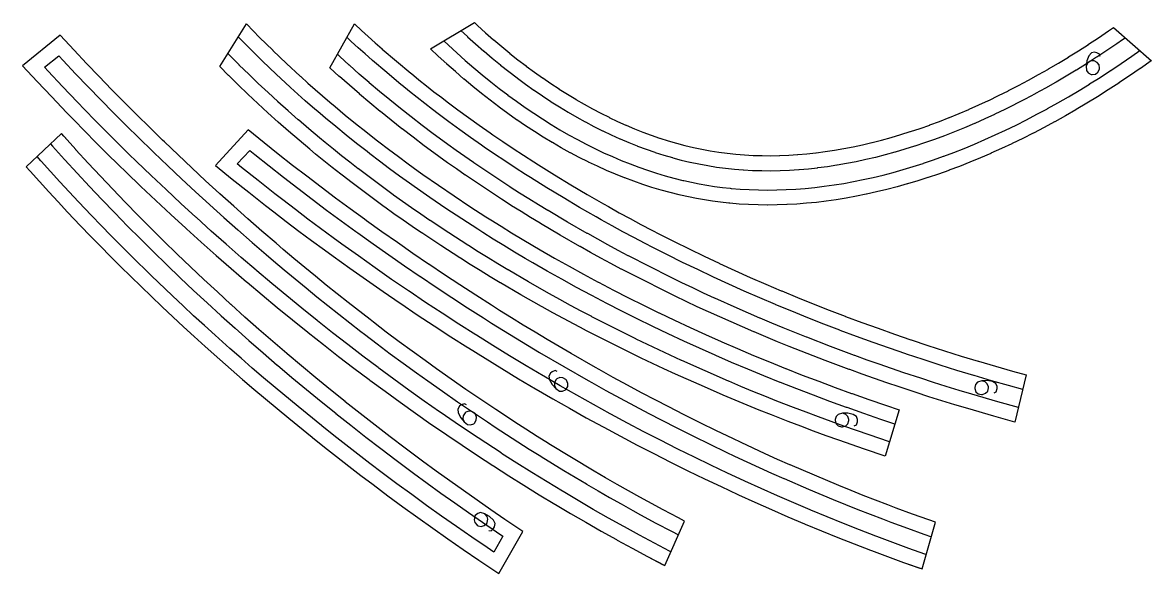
# Model space of a CAD drawing. Extents: x 1 to 96, y -465 to 46.
# Drawn here: x 0.7 to 95, y -51.1 to -5.2 of the extents above; entities that cross this region are included whole.
import ezdxf

# ---------------------------------------------------------------- set-up
doc = ezdxf.new("R2010")
doc.units = 0
doc.layers.add('11', color=216, linetype='CONTINUOUS')

msp = doc.modelspace()

# ---------------------------------------------------------------- linework, layer by layer
at = {"layer": '11'}
for points in [[(72.73, -41.345), (70.997, -40.761), (68.859, -40.02), (67.793, -39.641), (66.73, -39.252), (65.671, -38.855), (64.615, -38.449), (63.233, -37.91), (62.216, -37.509), (61.202, -37.099), (60.192, -36.68), (59.186, -36.252), (59.14, -36.233), (57.182, -35.38), (55.231, -34.511), (55.208, -34.501), (54.248, -34.063), (53.293, -33.617), (52.341, -33.163), (51.394, -32.7), (51.348, -32.677), (49.508, -31.758), (47.676, -30.822), (47.653, -30.81), (46.753, -30.34), (45.857, -29.862), (44.966, -29.376), (44.08, -28.881), (44.034, -28.856), (42.316, -27.876), (40.607, -26.881), (40.584, -26.868), (39.746, -26.369), (38.912, -25.863), (38.084, -25.348), (37.26, -24.826), (37.216, -24.798), (35.624, -23.766), (34.041, -22.719), (34.019, -22.704), (33.245, -22.181), (32.475, -21.65), (31.712, -21.111), (30.953, -20.565), (30.91, -20.533), (29.448, -19.457), (27.997, -18.366), (27.976, -18.35), (27.267, -17.805), (26.564, -17.253), (25.867, -16.694), (25.176, -16.127), (24.697, -15.73), (23.805, -14.981), (22.921, -14.224), (22.907, -14.212), (22.046, -13.457), (21.193, -12.692), (21.18, -12.68), (20.349, -11.917), (19.527, -11.146), (19.514, -11.134), (18.714, -10.365), (17.924, -9.587), (17.911, -9.575), (17.165, -8.823), (19.396, -5.252), (19.43, -5.287), (19.962, -5.842), (20.5, -6.391), (21.045, -6.934), (21.597, -7.471), (21.615, -7.488), (22.748, -8.566), (23.894, -9.63), (23.93, -9.664), (24.527, -10.206), (25.13, -10.743), (25.739, -11.273), (26.354, -11.796), (26.803, -12.174), (27.649, -12.878), (28.502, -13.574), (29.362, -14.262), (30.23, -14.94), (30.45, -15.11), (31.265, -15.734), (32.086, -16.349), (32.913, -16.957), (33.746, -17.556), (34.128, -17.828), (35.426, -18.737), (36.737, -19.628), (38.059, -20.501), (39.391, -21.361), (39.789, -21.615), (40.66, -22.164), (41.535, -22.704), (42.417, -23.236), (43.304, -23.758), (43.922, -24.118), (45.123, -24.81), (46.332, -25.49), (47.548, -26.159), (48.771, -26.816), (48.804, -26.833), (50.05, -27.487), (51.301, -28.129), (52.56, -28.759), (53.824, -29.378), (53.858, -29.394), (55.145, -30.009), (56.437, -30.612), (57.736, -31.203), (59.04, -31.782), (59.074, -31.797), (60.4, -32.372), (61.732, -32.935), (63.068, -33.487), (64.41, -34.027), (64.444, -34.04), (65.807, -34.575), (67.175, -35.097), (68.548, -35.608), (69.925, -36.108), (69.958, -36.12), (71.357, -36.613), (72.759, -37.095), (73.884, -37.471)], [(83.556, -38.501), (81.795, -38.009), (79.62, -37.381), (78.536, -37.058), (77.454, -36.726), (76.376, -36.384), (75.3, -36.034), (73.892, -35.568), (72.855, -35.221), (71.821, -34.864), (70.791, -34.499), (69.764, -34.125), (69.717, -34.107), (67.717, -33.359), (65.723, -32.593), (65.699, -32.584), (64.718, -32.197), (63.741, -31.802), (62.767, -31.398), (61.796, -30.985), (61.749, -30.965), (59.863, -30.143), (57.985, -29.304), (57.961, -29.294), (57.038, -28.871), (56.119, -28.441), (55.203, -28.002), (54.292, -27.554), (54.246, -27.531), (52.478, -26.643), (50.719, -25.739), (50.696, -25.727), (49.833, -25.273), (48.974, -24.81), (48.12, -24.34), (47.27, -23.862), (47.224, -23.836), (45.58, -22.889), (43.945, -21.926), (43.922, -21.913), (43.121, -21.43), (42.325, -20.94), (41.534, -20.442), (40.749, -19.936), (40.704, -19.907), (39.187, -18.909), (37.681, -17.895), (37.659, -17.88), (36.923, -17.373), (36.192, -16.859), (35.467, -16.337), (34.747, -15.807), (34.248, -15.435), (33.317, -14.735), (32.395, -14.024), (32.381, -14.013), (31.481, -13.304), (30.589, -12.585), (30.576, -12.573), (29.706, -11.856), (28.845, -11.128), (28.831, -11.117), (27.993, -10.391), (27.163, -9.656), (27.149, -9.644), (26.365, -8.932), (28.406, -5.249), (28.441, -5.283), (29.002, -5.809), (29.568, -6.329), (30.141, -6.843), (30.72, -7.35), (30.738, -7.366), (31.927, -8.383), (33.127, -9.386), (33.165, -9.418), (33.789, -9.928), (34.42, -10.433), (35.055, -10.93), (35.697, -11.42), (36.165, -11.774), (37.046, -12.433), (37.935, -13.084), (38.83, -13.725), (39.732, -14.357), (39.96, -14.515), (40.807, -15.096), (41.659, -15.667), (42.517, -16.231), (43.38, -16.786), (43.776, -17.037), (45.119, -17.877), (46.475, -18.698), (47.842, -19.501), (49.217, -20.29), (49.628, -20.523), (50.525, -21.026), (51.428, -21.519), (52.336, -22.004), (53.249, -22.479), (53.885, -22.806), (55.121, -23.434), (56.364, -24.05), (57.613, -24.654), (58.869, -25.246), (58.903, -25.262), (60.181, -25.85), (61.465, -26.425), (62.754, -26.989), (64.049, -27.54), (64.084, -27.555), (65.401, -28.101), (66.724, -28.636), (68.051, -29.158), (69.384, -29.668), (69.418, -29.681), (70.773, -30.186), (72.132, -30.679), (73.496, -31.16), (74.864, -31.629), (74.898, -31.64), (76.288, -32.103), (77.681, -32.553), (79.079, -32.992), (80.48, -33.418), (80.514, -33.428), (81.936, -33.848), (83.362, -34.256), (84.505, -34.572)], [(94.953, -8.344), (94.927, -8.362), (94.035, -8.988), (94.021, -8.999), (93.136, -9.604), (92.244, -10.198), (92.229, -10.208), (91.344, -10.781), (90.453, -11.343), (90.438, -11.352), (89.555, -11.893), (88.665, -12.422), (88.649, -12.431), (87.768, -12.938), (86.88, -13.434), (86.864, -13.443), (85.985, -13.917), (85.099, -14.38), (85.084, -14.388), (84.207, -14.829), (83.325, -15.258), (83.309, -15.265), (82.436, -15.674), (81.557, -16.069), (81.541, -16.076), (80.672, -16.45), (79.797, -16.811), (79.782, -16.817), (78.917, -17.158), (78.047, -17.485), (78.032, -17.491), (77.172, -17.798), (76.308, -18.09), (76.293, -18.095), (75.439, -18.368), (74.58, -18.625), (74.565, -18.63), (73.717, -18.868), (72.866, -19.091), (72.851, -19.094), (72.01, -19.298), (71.165, -19.485), (71.151, -19.488), (70.317, -19.657), (69.48, -19.809), (69.467, -19.812), (68.64, -19.945), (67.811, -20.062), (67.799, -20.064), (66.981, -20.162), (66.161, -20.243), (66.149, -20.244), (65.339, -20.306), (64.529, -20.351), (64.518, -20.351), (63.718, -20.378), (62.917, -20.387), (62.908, -20.387), (62.117, -20.377), (61.327, -20.349), (61.319, -20.349), (60.538, -20.303), (59.76, -20.238), (59.658, -20.228), (58.983, -20.155), (58.31, -20.066), (57.639, -19.962), (56.97, -19.845), (56.969, -19.845), (56.302, -19.713), (55.638, -19.566), (55.537, -19.542), (54.777, -19.353), (54.021, -19.146), (54.012, -19.144), (53.252, -18.917), (52.498, -18.672), (52.488, -18.669), (51.73, -18.404), (50.978, -18.122), (50.967, -18.118), (50.211, -17.815), (49.461, -17.497), (49.45, -17.492), (48.696, -17.152), (47.949, -16.797), (47.937, -16.791), (47.185, -16.415), (46.442, -16.023), (46.43, -16.017), (45.681, -15.604), (44.941, -15.177), (44.929, -15.17), (44.184, -14.721), (43.448, -14.259), (43.435, -14.251), (42.695, -13.767), (41.963, -13.269), (41.951, -13.261), (41.215, -12.741), (40.488, -12.21), (40.475, -12.2), (39.745, -11.646), (39.024, -11.08), (39.011, -11.07), (38.286, -10.482), (37.57, -9.882), (37.558, -9.871), (36.839, -9.249), (36.13, -8.616), (36.117, -8.604), (35.405, -7.949), (34.771, -7.347), (38.424, -5.156), (38.688, -5.401), (38.7, -5.412), (39.361, -6.007), (40.031, -6.591), (40.043, -6.601), (40.709, -7.164), (41.384, -7.716), (41.397, -7.726), (42.068, -8.257), (42.748, -8.776), (42.76, -8.786), (43.436, -9.284), (44.12, -9.77), (44.133, -9.779), (44.813, -10.244), (45.5, -10.697), (45.513, -10.705), (46.196, -11.137), (46.888, -11.556), (46.9, -11.564), (47.587, -11.962), (48.281, -12.346), (48.293, -12.353), (48.983, -12.717), (49.679, -13.066), (49.691, -13.072), (50.383, -13.401), (51.081, -13.716), (51.093, -13.721), (51.787, -14.015), (52.487, -14.293), (52.497, -14.297), (53.193, -14.556), (53.894, -14.798), (53.904, -14.801), (54.601, -15.023), (55.303, -15.229), (55.312, -15.231), (56.009, -15.417), (56.711, -15.585), (56.717, -15.586), (57.418, -15.735), (58.122, -15.865), (58.829, -15.977), (59.539, -16.071), (59.541, -16.071), (60.255, -16.146), (60.971, -16.203), (60.98, -16.203), (61.705, -16.243), (62.431, -16.264), (62.441, -16.265), (63.178, -16.269), (63.914, -16.255), (63.925, -16.255), (64.672, -16.224), (65.418, -16.176), (65.43, -16.175), (66.187, -16.109), (66.943, -16.027), (66.955, -16.025), (67.721, -15.925), (68.485, -15.809), (68.499, -15.807), (69.274, -15.672), (70.046, -15.522), (70.06, -15.52), (70.843, -15.352), (71.623, -15.169), (71.637, -15.165), (72.427, -14.964), (73.214, -14.747), (73.229, -14.743), (74.027, -14.509), (74.82, -14.26), (74.835, -14.255), (75.639, -13.987), (76.439, -13.706), (76.453, -13.701), (77.263, -13.401), (78.068, -13.087), (78.083, -13.081), (78.898, -12.749), (79.708, -12.404), (79.723, -12.397), (80.543, -12.033), (81.357, -11.656), (81.372, -11.649), (82.196, -11.253), (83.014, -10.845), (83.029, -10.837), (83.856, -10.41), (84.677, -9.971), (84.692, -9.963), (85.522, -9.504), (86.346, -9.035), (86.361, -9.026), (87.193, -8.537), (88.019, -8.037), (88.033, -8.028), (88.867, -7.508), (89.694, -6.977), (89.708, -6.968), (90.543, -6.418), (91.372, -5.858), (91.775, -5.581)], [(55.981, -46.781), (55.46, -46.51), (54.179, -45.831), (52.905, -45.14), (52.251, -44.782), (51.291, -44.251), (50.335, -43.711), (49.385, -43.163), (48.438, -42.607), (48.427, -42.6), (46.532, -41.464), (44.647, -40.311), (44.624, -40.297), (43.675, -39.706), (42.731, -39.107), (41.792, -38.5), (40.858, -37.885), (40.216, -37.458), (38.967, -36.621), (37.725, -35.773), (36.49, -34.915), (35.261, -34.047), (34.319, -33.374), (33.229, -32.589), (32.147, -31.793), (31.074, -30.986), (30.008, -30.168), (29.725, -29.949), (27.89, -28.515), (26.066, -27.066), (25.16, -26.335), (24.26, -25.596), (23.365, -24.851), (22.476, -24.098), (21.869, -23.58), (20.683, -22.56), (19.505, -21.531), (18.335, -20.493), (17.173, -19.446), (17.152, -19.427), (15.988, -18.361), (14.832, -17.287), (13.684, -16.204), (12.544, -15.112), (12.398, -14.971), (11.321, -13.922), (10.251, -12.866), (9.19, -11.802), (8.136, -10.729), (7.091, -9.657), (6.045, -8.569), (5.013, -7.468), (3.851, -6.211), (0.708, -8.756), (1.925, -10.069), (3.147, -11.366), (4.379, -12.653), (4.98, -13.276), (5.903, -14.224), (6.834, -15.165), (7.772, -16.099), (8.718, -17.024), (9.363, -17.65), (10.591, -18.834), (11.83, -20.007), (13.077, -21.17), (14.334, -22.323), (14.383, -22.368), (15.625, -23.488), (16.875, -24.598), (18.135, -25.698), (19.403, -26.787), (19.453, -26.83), (20.705, -27.888), (21.965, -28.935), (23.234, -29.972), (24.511, -30.999), (24.563, -31.04), (25.822, -32.035), (27.09, -33.02), (28.366, -33.995), (29.649, -34.959), (29.702, -34.998), (30.967, -35.932), (32.239, -36.855), (33.519, -37.767), (34.806, -38.669), (34.86, -38.707), (36.128, -39.579), (37.402, -40.441), (38.684, -41.291), (39.972, -42.131), (40.028, -42.167), (41.296, -42.979), (42.57, -43.779), (43.85, -44.569), (45.138, -45.348), (45.195, -45.382), (46.46, -46.133), (47.731, -46.872), (49.008, -47.601), (50.292, -48.319), (50.35, -48.352), (51.61, -49.042), (52.876, -49.722), (54.147, -50.39), (54.329, -50.484)], [(76.922, -46.868), (76.368, -46.675), (75.004, -46.184), (73.644, -45.682), (72.946, -45.421), (71.92, -45.031), (70.898, -44.633), (69.878, -44.225), (68.863, -43.809), (68.85, -43.804), (66.813, -42.949), (64.783, -42.076), (64.759, -42.066), (63.736, -41.615), (62.716, -41.156), (61.7, -40.689), (60.689, -40.213), (59.992, -39.882), (58.637, -39.23), (57.287, -38.568), (55.942, -37.894), (54.603, -37.209), (53.574, -36.678), (52.384, -36.056), (51.2, -35.422), (50.022, -34.776), (48.851, -34.118), (48.54, -33.941), (46.52, -32.782), (44.508, -31.607), (43.508, -31.012), (42.511, -30.409), (41.52, -29.798), (40.533, -29.18), (39.858, -28.753), (38.539, -27.912), (37.227, -27.061), (35.921, -26.2), (34.622, -25.329), (34.599, -25.313), (33.295, -24.424), (31.998, -23.525), (30.708, -22.616), (29.424, -21.697), (29.259, -21.578), (28.044, -20.694), (26.835, -19.8), (25.633, -18.897), (24.438, -17.986), (23.251, -17.073), (22.06, -16.145), (20.882, -15.201), (19.554, -14.122), (16.804, -17.089), (18.196, -18.216), (19.59, -19.325), (20.993, -20.424), (21.676, -20.955), (22.725, -21.763), (23.78, -22.562), (24.841, -23.352), (25.909, -24.134), (26.636, -24.662), (28.02, -25.659), (29.413, -26.644), (30.813, -27.618), (32.221, -28.58), (32.276, -28.617), (33.664, -29.55), (35.06, -30.471), (36.463, -31.38), (37.873, -32.278), (37.929, -32.314), (39.318, -33.183), (40.715, -34.04), (42.118, -34.886), (43.528, -35.721), (43.585, -35.754), (44.973, -36.56), (46.368, -37.355), (47.77, -38.138), (49.177, -38.91), (49.235, -38.942), (50.62, -39.686), (52.01, -40.419), (53.407, -41.14), (54.809, -41.85), (54.868, -41.879), (56.247, -42.562), (57.631, -43.234), (59.02, -43.894), (60.415, -44.542), (60.476, -44.57), (61.845, -45.193), (63.22, -45.804), (64.6, -46.404), (65.985, -46.991), (66.047, -47.017), (67.406, -47.58), (68.769, -48.132), (70.137, -48.672), (71.509, -49.2), (71.572, -49.224), (72.917, -49.728), (74.267, -50.221), (75.62, -50.702), (75.813, -50.768)], [(1.018, -17.203), (1.306, -17.529), (1.339, -17.566), (2.11, -18.428), (2.89, -19.283), (3.676, -20.131), (4.469, -20.973), (5.549, -22.11), (6.375, -22.972), (7.208, -23.828), (8.049, -24.676), (8.896, -25.518), (10.605, -27.187), (12.328, -28.843), (12.364, -28.877), (13.25, -29.715), (14.143, -30.545), (15.043, -31.368), (15.95, -32.184), (17.182, -33.283), (18.123, -34.116), (19.071, -34.941), (20.026, -35.759), (20.987, -36.569), (22.924, -38.173), (24.873, -39.761), (24.912, -39.793), (25.912, -40.594), (26.919, -41.388), (27.933, -42.173), (28.953, -42.951), (29.98, -43.727), (31.216, -44.653), (32.459, -45.569), (33.709, -46.475), (34.967, -47.37), (36.215, -48.251), (37.496, -49.144), (38.787, -50.02), (39.711, -50.64), (40.457, -51.138), (42.48, -47.635), (41.808, -47.186), (40.973, -46.626), (39.808, -45.835), (38.651, -45.03), (37.509, -44.225), (36.365, -43.413), (35.227, -42.592), (34.095, -41.763), (32.97, -40.925), (32.646, -40.681), (31.386, -39.729), (30.134, -38.766), (28.89, -37.794), (27.653, -36.813), (27.631, -36.795), (26.412, -35.813), (25.201, -34.822), (23.998, -33.821), (22.803, -32.812), (22.78, -32.793), (21.604, -31.783), (20.436, -30.765), (19.275, -29.737), (18.123, -28.7), (18.1, -28.68), (16.968, -27.645), (15.843, -26.6), (14.727, -25.547), (13.62, -24.486), (13.597, -24.464), (12.509, -23.404), (11.431, -22.337), (10.36, -21.26), (9.299, -20.175), (9.276, -20.151), (8.235, -19.07), (7.203, -17.98), (6.181, -16.881), (5.167, -15.775), (5.144, -15.749), (4.151, -14.647), (3.954, -14.425)]]:
    msp.add_lwpolyline(points, close=True, dxfattribs=at)
for points in [[(38.424, -5.156), (38.688, -5.401), (38.7, -5.412), (39.361, -6.007), (40.031, -6.591), (40.043, -6.601), (40.709, -7.164), (41.384, -7.716), (41.397, -7.726), (42.068, -8.257), (42.748, -8.776), (42.76, -8.786), (43.436, -9.284), (44.12, -9.77), (44.133, -9.779), (44.813, -10.244), (45.5, -10.697), (45.513, -10.705), (46.196, -11.137), (46.888, -11.556), (46.9, -11.564), (47.587, -11.962), (48.281, -12.346), (48.293, -12.353), (48.983, -12.717), (49.679, -13.066), (49.691, -13.072), (50.383, -13.401), (51.081, -13.716), (51.093, -13.721), (51.787, -14.015), (52.487, -14.293), (52.497, -14.297), (53.193, -14.556), (53.894, -14.798), (53.904, -14.801), (54.601, -15.023), (55.303, -15.229), (55.312, -15.231), (56.009, -15.417), (56.711, -15.585), (56.717, -15.586), (57.418, -15.735), (58.122, -15.865), (58.829, -15.977), (59.539, -16.071), (59.541, -16.071), (60.255, -16.146), (60.971, -16.203), (60.98, -16.203), (61.705, -16.243), (62.431, -16.264), (62.441, -16.265), (63.178, -16.269), (63.914, -16.255), (63.925, -16.255), (64.672, -16.224), (65.418, -16.176), (65.43, -16.175), (66.187, -16.109), (66.943, -16.027), (66.955, -16.025), (67.721, -15.925), (68.485, -15.809), (68.499, -15.807), (69.274, -15.672), (70.046, -15.522), (70.06, -15.52), (70.843, -15.352), (71.623, -15.169), (71.637, -15.165), (72.427, -14.964), (73.214, -14.747), (73.229, -14.743), (74.027, -14.509), (74.82, -14.26), (74.835, -14.255), (75.639, -13.987), (76.439, -13.706), (76.453, -13.701), (77.263, -13.401), (78.068, -13.087), (78.083, -13.081), (78.898, -12.749), (79.708, -12.404), (79.723, -12.397), (80.543, -12.033), (81.357, -11.656), (81.372, -11.649), (82.196, -11.253), (83.014, -10.845), (83.029, -10.837), (83.856, -10.41), (84.677, -9.971), (84.692, -9.963), (85.522, -9.504), (86.346, -9.035), (86.361, -9.026), (87.193, -8.537), (88.019, -8.037), (88.033, -8.028), (88.867, -7.508), (89.694, -6.977), (89.708, -6.968), (90.543, -6.418), (91.372, -5.858), (91.775, -5.581)], [(55.981, -46.781), (55.46, -46.51), (54.179, -45.831), (52.905, -45.14), (52.251, -44.782), (51.291, -44.251), (50.335, -43.711), (49.385, -43.163), (48.438, -42.607), (48.427, -42.6), (46.532, -41.464), (44.647, -40.311), (44.624, -40.297), (43.675, -39.706), (42.731, -39.107), (41.792, -38.5), (40.858, -37.885), (40.216, -37.458), (38.967, -36.621), (37.725, -35.773), (36.49, -34.915), (35.261, -34.047), (34.319, -33.374), (33.229, -32.589), (32.147, -31.793), (31.074, -30.986), (30.008, -30.168), (29.725, -29.949), (27.89, -28.515), (26.066, -27.066), (25.16, -26.335), (24.26, -25.596), (23.365, -24.851), (22.476, -24.098), (21.869, -23.58), (20.683, -22.56), (19.505, -21.531), (18.335, -20.493), (17.173, -19.446), (17.152, -19.427), (15.988, -18.361), (14.832, -17.287), (13.684, -16.204), (12.544, -15.112), (12.398, -14.971), (11.321, -13.922), (10.251, -12.866), (9.19, -11.802), (8.136, -10.729), (7.091, -9.657), (6.045, -8.569), (5.013, -7.468), (3.851, -6.211), (0.708, -8.756), (1.925, -10.069), (3.147, -11.366), (4.379, -12.653), (4.98, -13.276), (5.903, -14.224), (6.834, -15.165), (7.772, -16.099), (8.718, -17.024), (9.363, -17.65), (10.591, -18.834), (11.83, -20.007), (13.077, -21.17), (14.334, -22.323), (14.383, -22.368), (15.625, -23.488), (16.875, -24.598), (18.135, -25.698), (19.403, -26.787), (19.453, -26.83), (20.705, -27.888), (21.965, -28.935), (23.234, -29.972), (24.511, -30.999), (24.563, -31.04), (25.822, -32.035), (27.09, -33.02), (28.366, -33.995), (29.649, -34.959), (29.702, -34.998), (30.967, -35.932), (32.239, -36.855), (33.519, -37.767), (34.806, -38.669), (34.86, -38.707), (36.128, -39.579), (37.402, -40.441), (38.684, -41.291), (39.972, -42.131), (40.028, -42.167), (41.296, -42.979), (42.57, -43.779), (43.85, -44.569), (45.138, -45.348), (45.195, -45.382), (46.46, -46.133), (47.731, -46.872), (49.008, -47.601), (50.292, -48.319), (50.35, -48.352), (51.61, -49.042), (52.876, -49.722), (54.329, -50.484)], [(73.527, -38.669), (72.358, -38.279), (70.946, -37.794), (69.54, -37.298), (69.501, -37.284), (68.117, -36.782), (66.734, -36.267), (65.356, -35.74), (63.985, -35.203), (63.946, -35.187), (62.597, -34.644), (61.25, -34.089), (59.908, -33.521), (58.574, -32.943), (58.535, -32.926), (57.223, -32.343), (55.914, -31.747), (54.611, -31.139), (53.316, -30.521), (53.277, -30.502), (52.005, -29.879), (50.736, -29.244), (49.474, -28.597), (48.22, -27.939), (48.182, -27.918), (46.951, -27.257), (45.725, -26.583), (44.505, -25.896), (43.295, -25.2), (42.672, -24.837), (41.777, -24.31), (40.885, -23.772), (39.998, -23.225), (39.12, -22.671), (38.716, -22.413), (37.376, -21.548), (36.041, -20.666), (34.716, -19.766), (33.407, -18.849), (33.019, -18.573), (32.178, -17.968), (31.341, -17.353), (30.51, -16.73), (29.688, -16.101), (29.463, -15.927), (28.587, -15.242), (27.717, -14.547), (26.853, -13.843), (26, -13.132), (25.546, -12.75), (24.924, -12.22), (24.305, -11.681), (23.692, -11.136), (23.087, -10.586), (23.046, -10.549), (21.892, -9.476), (20.751, -8.391), (20.728, -8.369), (20.169, -7.825), (19.613, -7.272), (19.064, -6.713), (18.713, -6.346)], [(84.211, -35.788), (83.024, -35.459), (81.588, -35.048), (80.158, -34.627), (80.119, -34.615), (78.71, -34.186), (77.302, -33.744), (75.898, -33.29), (74.501, -32.825), (74.461, -32.812), (73.085, -32.341), (71.711, -31.856), (70.342, -31.36), (68.979, -30.852), (68.939, -30.837), (67.599, -30.323), (66.26, -29.797), (64.927, -29.258), (63.602, -28.708), (63.562, -28.691), (62.259, -28.136), (60.959, -27.568), (59.664, -26.988), (58.378, -26.396), (58.338, -26.378), (57.075, -25.782), (55.815, -25.173), (54.561, -24.551), (53.316, -23.919), (52.675, -23.589), (51.753, -23.11), (50.834, -22.619), (49.92, -22.119), (49.014, -21.612), (48.597, -21.376), (47.214, -20.582), (45.835, -19.771), (44.464, -18.942), (43.109, -18.095), (42.707, -17.839), (41.836, -17.279), (40.967, -16.709), (40.105, -16.13), (39.251, -15.545), (39.017, -15.383), (38.107, -14.745), (37.201, -14.096), (36.303, -13.438), (35.413, -12.773), (34.94, -12.415), (34.291, -11.919), (33.644, -11.413), (33.003, -10.9), (32.371, -10.383), (32.328, -10.348), (31.119, -9.337), (29.923, -8.314), (29.899, -8.293), (29.312, -7.779), (28.728, -7.255), (28.151, -6.725), (27.781, -6.377)], [(37.307, -5.826), (37.841, -6.321), (37.86, -6.339), (38.532, -6.943), (39.213, -7.536), (39.233, -7.553), (39.91, -8.126), (40.597, -8.687), (40.617, -8.703), (41.301, -9.244), (41.993, -9.773), (42.014, -9.788), (42.703, -10.296), (43.4, -10.792), (43.422, -10.807), (44.116, -11.282), (44.818, -11.744), (44.84, -11.759), (45.539, -12.2), (46.245, -12.628), (46.268, -12.642), (46.97, -13.049), (47.681, -13.443), (47.704, -13.455), (48.41, -13.828), (49.124, -14.186), (49.148, -14.198), (49.858, -14.536), (50.575, -14.858), (50.599, -14.869), (51.312, -15.171), (52.031, -15.457), (52.055, -15.466), (52.771, -15.732), (53.493, -15.982), (53.517, -15.99), (54.235, -16.219), (54.959, -16.43), (54.983, -16.437), (55.703, -16.629), (56.428, -16.802), (56.449, -16.807), (57.174, -16.961), (57.91, -17.097), (58.65, -17.215), (59.384, -17.311), (59.402, -17.313), (60.14, -17.391), (60.88, -17.45), (60.904, -17.451), (61.653, -17.492), (62.402, -17.514), (62.427, -17.514), (63.186, -17.519), (63.945, -17.505), (63.97, -17.504), (64.738, -17.472), (65.506, -17.423), (65.532, -17.421), (66.309, -17.353), (67.085, -17.269), (67.111, -17.265), (67.896, -17.163), (68.68, -17.044), (68.706, -17.039), (69.499, -16.902), (70.29, -16.748), (70.316, -16.743), (71.117, -16.571), (71.914, -16.384), (71.94, -16.378), (72.747, -16.172), (73.551, -15.951), (73.576, -15.944), (74.39, -15.705), (75.199, -15.451), (75.225, -15.443), (76.044, -15.17), (76.858, -14.884), (76.883, -14.875), (77.707, -14.569), (78.527, -14.25), (78.551, -14.241), (79.38, -13.903), (80.203, -13.552), (80.227, -13.541), (81.059, -13.171), (81.887, -12.789), (81.91, -12.778), (82.746, -12.376), (83.576, -11.961), (83.599, -11.95), (84.438, -11.516), (85.271, -11.071), (85.293, -11.059), (86.134, -10.594), (86.969, -10.118), (86.991, -10.106), (87.833, -9.61), (88.67, -9.104), (88.691, -9.091), (89.535, -8.565), (90.372, -8.028), (90.393, -8.014), (91.238, -7.458), (92.075, -6.891), (92.525, -6.582), (92.748, -6.427)], [(94.953, -8.344), (94.927, -8.362), (94.035, -8.988), (94.021, -8.999), (93.136, -9.604), (92.244, -10.198), (92.229, -10.208), (91.344, -10.781), (90.453, -11.343), (90.438, -11.352), (89.555, -11.893), (88.665, -12.422), (88.649, -12.431), (87.768, -12.938), (86.88, -13.434), (86.864, -13.443), (85.985, -13.917), (85.099, -14.38), (85.084, -14.388), (84.207, -14.829), (83.325, -15.258), (83.309, -15.265), (82.436, -15.674), (81.557, -16.069), (81.541, -16.076), (80.672, -16.45), (79.797, -16.811), (79.782, -16.817), (78.917, -17.158), (78.047, -17.485), (78.032, -17.491), (77.172, -17.798), (76.308, -18.09), (76.293, -18.095), (75.439, -18.368), (74.58, -18.625), (74.565, -18.63), (73.717, -18.868), (72.866, -19.091), (72.851, -19.094), (72.01, -19.298), (71.165, -19.485), (71.151, -19.488), (70.317, -19.657), (69.48, -19.809), (69.467, -19.812), (68.64, -19.945), (67.811, -20.062), (67.799, -20.064), (66.981, -20.162), (66.161, -20.243), (66.149, -20.244), (65.339, -20.306), (64.529, -20.351), (64.518, -20.351), (63.718, -20.378), (62.917, -20.387), (62.908, -20.387), (62.117, -20.377), (61.327, -20.349), (61.319, -20.349), (60.538, -20.303), (59.76, -20.238), (59.658, -20.228), (58.983, -20.155), (58.31, -20.066), (57.639, -19.962), (56.97, -19.845), (56.969, -19.845), (56.302, -19.713), (55.638, -19.566), (55.537, -19.542), (54.777, -19.353), (54.021, -19.146), (54.012, -19.144), (53.252, -18.917), (52.498, -18.672), (52.488, -18.669), (51.73, -18.404), (50.978, -18.122), (50.967, -18.118), (50.211, -17.815), (49.461, -17.497), (49.45, -17.492), (48.696, -17.152), (47.949, -16.797), (47.937, -16.791), (47.185, -16.415), (46.442, -16.023), (46.43, -16.017), (45.681, -15.604), (44.941, -15.177), (44.929, -15.17), (44.184, -14.721), (43.448, -14.259), (43.435, -14.251), (42.695, -13.767), (41.963, -13.269), (41.951, -13.261), (41.215, -12.741), (40.488, -12.21), (40.475, -12.2), (39.745, -11.646), (39.024, -11.08), (39.011, -11.07), (38.286, -10.482), (37.57, -9.882), (37.558, -9.871), (36.839, -9.249), (36.13, -8.616), (36.117, -8.604), (35.405, -7.949), (34.771, -7.347)], [(35.883, -6.68), (36.258, -7.035), (36.96, -7.681), (36.966, -7.686), (37.664, -8.31), (38.372, -8.923), (38.377, -8.927), (39.081, -9.517), (39.795, -10.096), (39.799, -10.1), (40.508, -10.656), (41.227, -11.201), (41.231, -11.204), (41.945, -11.726), (42.667, -12.236), (42.671, -12.239), (43.389, -12.727), (44.115, -13.202), (44.118, -13.203), (44.839, -13.657), (45.569, -14.096), (45.571, -14.097), (46.296, -14.515), (47.028, -14.919), (47.029, -14.92), (47.756, -15.303), (48.491, -15.671), (48.491, -15.671), (49.221, -16.018), (49.957, -16.349), (50.687, -16.66), (51.424, -16.954), (52.156, -17.228), (52.892, -17.486), (53.624, -17.723), (54.36, -17.943), (55.092, -18.144), (55.831, -18.327), (55.917, -18.347), (56.558, -18.49), (57.198, -18.616), (57.842, -18.728), (58.488, -18.829), (59.132, -18.914), (59.784, -18.984), (59.871, -18.993), (60.627, -19.056), (61.382, -19.1), (62.147, -19.127), (62.913, -19.137), (63.69, -19.128), (64.468, -19.102), (65.257, -19.059), (66.045, -18.998), (66.845, -18.919), (67.643, -18.823), (68.453, -18.709), (69.261, -18.579), (69.262, -18.578), (70.081, -18.429), (70.897, -18.264), (70.9, -18.264), (71.727, -18.08), (72.552, -17.881), (72.555, -17.88), (73.39, -17.661), (74.222, -17.428), (74.226, -17.426), (75.069, -17.173), (75.908, -16.906), (75.912, -16.904), (76.762, -16.617), (77.607, -16.315), (77.613, -16.313), (78.468, -15.992), (79.319, -15.656), (79.325, -15.654), (80.186, -15.298), (81.042, -14.93), (81.049, -14.927), (81.915, -14.537), (82.775, -14.135), (82.782, -14.132), (83.653, -13.709), (84.517, -13.273), (84.525, -13.27), (85.399, -12.813), (86.266, -12.345), (86.274, -12.341), (87.151, -11.851), (88.022, -11.35), (88.03, -11.345), (88.909, -10.823), (89.782, -10.288), (89.79, -10.283), (90.671, -9.728), (91.546, -9.161), (91.554, -9.156), (92.436, -8.568), (93.311, -7.969), (93.32, -7.963), (93.981, -7.499)], [(54.839, -49.34), (54.724, -49.281), (53.463, -48.618), (52.206, -47.943), (50.954, -47.257), (50.9, -47.227), (49.623, -46.513), (48.355, -45.789), (47.093, -45.055), (45.835, -44.308), (45.782, -44.277), (44.502, -43.502), (43.23, -42.718), (41.965, -41.923), (40.704, -41.116), (40.653, -41.083), (39.371, -40.247), (38.098, -39.402), (36.832, -38.546), (35.571, -37.678), (35.521, -37.644), (34.24, -36.746), (32.969, -35.84), (31.705, -34.923), (30.446, -33.994), (30.398, -33.958), (29.12, -32.998), (27.853, -32.03), (26.593, -31.051), (25.34, -30.061), (25.292, -30.023), (24.021, -29.001), (22.76, -27.97), (21.508, -26.93), (20.262, -25.877), (20.215, -25.837), (18.953, -24.753), (17.701, -23.66), (16.458, -22.556), (15.222, -21.441), (15.177, -21.4), (13.926, -20.252), (12.686, -19.096), (11.455, -17.93), (10.232, -16.752), (9.591, -16.129), (8.65, -15.209), (7.719, -14.283), (6.796, -13.349), (5.878, -12.406), (5.28, -11.787), (4.053, -10.505), (2.838, -9.216), (2.533, -8.887), (3.728, -7.919), (4.098, -8.319), (5.138, -9.43), (6.193, -10.526), (7.243, -11.603), (8.301, -12.681), (9.369, -13.752), (10.446, -14.815), (11.528, -15.868), (11.678, -16.013), (12.823, -17.11), (13.978, -18.2), (15.141, -19.28), (16.31, -20.351), (16.335, -20.373), (17.502, -21.425), (18.679, -22.469), (19.864, -23.505), (21.055, -24.529), (21.667, -25.051), (22.561, -25.808), (23.463, -26.56), (24.371, -27.304), (25.285, -28.042), (27.116, -29.497), (28.957, -30.935), (29.245, -31.158), (30.318, -31.982), (31.402, -32.796), (32.493, -33.6), (33.59, -34.39), (34.538, -35.066), (35.772, -35.938), (37.016, -36.802), (38.267, -37.656), (39.522, -38.498), (40.169, -38.927), (41.109, -39.547), (42.057, -40.16), (43.01, -40.764), (43.966, -41.36), (43.992, -41.376), (45.884, -42.533), (47.786, -43.673), (47.802, -43.683), (48.756, -44.243), (49.716, -44.797), (50.681, -45.342), (51.648, -45.877), (52.307, -46.238), (53.589, -46.933), (54.879, -47.617), (55.471, -47.924)], [(73.087, -40.146), (71.401, -39.578), (69.273, -38.84), (68.217, -38.465), (67.164, -38.08), (66.115, -37.686), (65.067, -37.283), (63.689, -36.746), (62.68, -36.348), (61.676, -35.942), (60.676, -35.527), (59.678, -35.103), (59.636, -35.085), (57.686, -34.236), (55.743, -33.371), (55.724, -33.363), (54.772, -32.928), (53.827, -32.487), (52.885, -32.037), (51.945, -31.578), (51.904, -31.558), (50.071, -30.642), (48.247, -29.71), (48.229, -29.701), (47.337, -29.235), (46.451, -28.762), (45.57, -28.281), (44.691, -27.791), (44.651, -27.768), (42.94, -26.793), (41.238, -25.802), (41.221, -25.792), (40.39, -25.298), (39.567, -24.798), (38.748, -24.289), (37.932, -23.772), (37.893, -23.747), (36.308, -22.72), (34.734, -21.678), (34.717, -21.667), (33.95, -21.149), (33.191, -20.625), (32.437, -20.093), (31.687, -19.552), (31.649, -19.525), (30.194, -18.454), (28.751, -17.369), (28.735, -17.356), (28.034, -16.818), (27.341, -16.274), (26.655, -15.723), (25.971, -15.163), (25.497, -14.769), (24.613, -14.028), (23.737, -13.277), (23.729, -13.27), (22.875, -12.521), (22.03, -11.763), (22.022, -11.756), (21.199, -11.001), (20.385, -10.237), (20.377, -10.23), (19.586, -9.469), (18.803, -8.699), (18.796, -8.692), (18.036, -7.926), (17.847, -7.731)], [(83.85, -37.285), (82.136, -36.806), (79.972, -36.181), (78.898, -35.861), (77.826, -35.532), (76.758, -35.194), (75.69, -34.846), (74.286, -34.382), (73.257, -34.037), (72.234, -33.684), (71.214, -33.323), (70.194, -32.951), (70.152, -32.936), (68.16, -32.19), (66.174, -31.427), (66.155, -31.42), (65.182, -31.036), (64.214, -30.645), (63.251, -30.245), (62.288, -29.836), (62.246, -29.818), (60.368, -28.999), (58.497, -28.164), (58.479, -28.156), (57.563, -27.737), (56.654, -27.311), (55.749, -26.877), (54.846, -26.433), (54.804, -26.413), (53.045, -25.529), (51.293, -24.629), (51.275, -24.619), (50.42, -24.169), (49.572, -23.712), (48.728, -23.248), (47.886, -22.774), (47.845, -22.751), (46.209, -21.808), (44.582, -20.851), (44.564, -20.84), (43.772, -20.363), (42.986, -19.879), (42.206, -19.387), (41.428, -18.887), (41.389, -18.861), (39.88, -17.868), (38.382, -16.86), (38.365, -16.848), (37.637, -16.347), (36.917, -15.84), (36.202, -15.326), (35.491, -14.802), (34.997, -14.434), (34.075, -13.74), (33.161, -13.036), (33.152, -13.029), (32.26, -12.327), (31.377, -11.614), (31.368, -11.607), (30.507, -10.896), (29.654, -10.176), (29.646, -10.169), (28.816, -9.451), (27.994, -8.723), (27.986, -8.716), (27.187, -7.99), (26.989, -7.806)], [(90.687, -7.986), (90.628, -7.797), (90.383, -7.668), (90.21, -7.64), (89.937, -7.687), (89.723, -7.924), (89.566, -8.35), (89.497, -8.79), (89.527, -9.155), (89.672, -9.358), (89.918, -9.487), (90.004, -9.501), (90.277, -9.454), (90.478, -9.306), (90.606, -9.055), (90.62, -8.968), (90.576, -8.69), (90.431, -8.487), (90.185, -8.358), (90.099, -8.344), (89.826, -8.391), (89.625, -8.539), (89.497, -8.79)], [(72.73, -41.345), (70.997, -40.761), (68.859, -40.02), (67.793, -39.641), (66.73, -39.252), (65.671, -38.855), (64.615, -38.449), (63.233, -37.91), (62.216, -37.509), (61.202, -37.099), (60.192, -36.68), (59.186, -36.252), (59.14, -36.233), (57.182, -35.38), (55.231, -34.511), (55.208, -34.501), (54.248, -34.063), (53.293, -33.617), (52.341, -33.163), (51.394, -32.7), (51.348, -32.677), (49.508, -31.758), (47.676, -30.822), (47.653, -30.81), (46.753, -30.34), (45.857, -29.862), (44.966, -29.376), (44.08, -28.881), (44.034, -28.856), (42.316, -27.876), (40.607, -26.881), (40.584, -26.868), (39.746, -26.369), (38.912, -25.863), (38.084, -25.348), (37.26, -24.826), (37.216, -24.798), (35.624, -23.766), (34.041, -22.719), (34.019, -22.704), (33.245, -22.181), (32.475, -21.65), (31.712, -21.111), (30.953, -20.565), (30.91, -20.533), (29.448, -19.457), (27.997, -18.366), (27.976, -18.35), (27.267, -17.805), (26.564, -17.253), (25.867, -16.694), (25.176, -16.127), (24.697, -15.73), (23.805, -14.981), (22.921, -14.224), (22.907, -14.212), (22.046, -13.457), (21.193, -12.692), (21.18, -12.68), (20.349, -11.917), (19.527, -11.146), (19.514, -11.134), (18.714, -10.365), (17.924, -9.587), (17.911, -9.575), (17.165, -8.823)], [(83.556, -38.501), (81.795, -38.009), (79.62, -37.381), (78.536, -37.058), (77.454, -36.726), (76.376, -36.384), (75.3, -36.034), (73.892, -35.568), (72.855, -35.221), (71.821, -34.864), (70.791, -34.499), (69.764, -34.125), (69.717, -34.107), (67.717, -33.359), (65.723, -32.593), (65.699, -32.584), (64.718, -32.197), (63.741, -31.802), (62.767, -31.398), (61.796, -30.985), (61.749, -30.965), (59.863, -30.143), (57.985, -29.304), (57.961, -29.294), (57.038, -28.871), (56.119, -28.441), (55.203, -28.002), (54.292, -27.554), (54.246, -27.531), (52.478, -26.643), (50.719, -25.739), (50.696, -25.727), (49.833, -25.273), (48.974, -24.81), (48.12, -24.34), (47.27, -23.862), (47.224, -23.836), (45.58, -22.889), (43.945, -21.926), (43.922, -21.913), (43.121, -21.43), (42.325, -20.94), (41.534, -20.442), (40.749, -19.936), (40.704, -19.907), (39.187, -18.909), (37.681, -17.895), (37.659, -17.88), (36.923, -17.373), (36.192, -16.859), (35.467, -16.337), (34.747, -15.807), (34.248, -15.435), (33.317, -14.735), (32.395, -14.024), (32.381, -14.013), (31.481, -13.304), (30.589, -12.585), (30.576, -12.573), (29.706, -11.856), (28.845, -11.128), (28.831, -11.117), (27.993, -10.391), (27.163, -9.656), (27.149, -9.644), (26.365, -8.932)], [(76.922, -46.868), (76.368, -46.675), (75.004, -46.184), (73.644, -45.682), (72.946, -45.421), (71.92, -45.031), (70.898, -44.633), (69.878, -44.225), (68.863, -43.809), (68.85, -43.804), (66.813, -42.949), (64.783, -42.076), (64.759, -42.066), (63.736, -41.615), (62.716, -41.156), (61.7, -40.689), (60.689, -40.213), (59.992, -39.882), (58.637, -39.23), (57.287, -38.568), (55.942, -37.894), (54.603, -37.209), (53.574, -36.678), (52.384, -36.056), (51.2, -35.422), (50.022, -34.776), (48.851, -34.118), (48.54, -33.941), (46.52, -32.782), (44.508, -31.607), (43.508, -31.012), (42.511, -30.409), (41.52, -29.798), (40.533, -29.18), (39.858, -28.753), (38.539, -27.912), (37.227, -27.061), (35.921, -26.2), (34.622, -25.329), (34.599, -25.313), (33.295, -24.424), (31.998, -23.525), (30.708, -22.616), (29.424, -21.697), (29.259, -21.578), (28.044, -20.694), (26.835, -19.8), (25.633, -18.897), (24.438, -17.986), (23.251, -17.073), (22.06, -16.145), (20.882, -15.201), (19.554, -14.122), (16.804, -17.089), (18.196, -18.216), (19.59, -19.325), (20.993, -20.424), (21.676, -20.955), (22.725, -21.763), (23.78, -22.562), (24.841, -23.352), (25.909, -24.134), (26.636, -24.662), (28.02, -25.659), (29.413, -26.644), (30.813, -27.618), (32.221, -28.58), (32.276, -28.617), (33.664, -29.55), (35.06, -30.471), (36.463, -31.38), (37.873, -32.278), (37.929, -32.314), (39.318, -33.183), (40.715, -34.04), (42.118, -34.886), (43.528, -35.721), (43.585, -35.754), (44.973, -36.56), (46.368, -37.355), (47.77, -38.138), (49.177, -38.91), (49.235, -38.942), (50.62, -39.686), (52.01, -40.419), (53.407, -41.14), (54.809, -41.85), (54.868, -41.879), (56.247, -42.562), (57.631, -43.234), (59.02, -43.894), (60.415, -44.542), (60.476, -44.57), (61.845, -45.193), (63.22, -45.804), (64.6, -46.404), (65.985, -46.991), (66.047, -47.017), (67.406, -47.58), (68.769, -48.132), (70.137, -48.672), (71.509, -49.2), (71.572, -49.224), (72.917, -49.728), (74.267, -50.221), (75.813, -50.768)], [(1.018, -17.203), (1.306, -17.529), (1.339, -17.566), (2.11, -18.428), (2.89, -19.283), (3.676, -20.131), (4.469, -20.973), (5.549, -22.11), (6.375, -22.972), (7.208, -23.828), (8.049, -24.676), (8.896, -25.518), (10.605, -27.187), (12.328, -28.843), (12.364, -28.877), (13.25, -29.715), (14.143, -30.545), (15.043, -31.368), (15.95, -32.184), (17.182, -33.283), (18.123, -34.116), (19.071, -34.941), (20.026, -35.759), (20.987, -36.569), (22.924, -38.173), (24.873, -39.761), (24.912, -39.793), (25.912, -40.594), (26.919, -41.388), (27.933, -42.173), (28.953, -42.951), (29.98, -43.727), (31.216, -44.653), (32.459, -45.569), (33.709, -46.475), (34.967, -47.37), (36.215, -48.251), (37.496, -49.144), (38.787, -50.02), (39.711, -50.64), (40.457, -51.138), (42.48, -47.635), (41.808, -47.186), (40.973, -46.626), (39.808, -45.835), (38.651, -45.03), (37.509, -44.225), (36.365, -43.413), (35.227, -42.592), (34.095, -41.763), (32.97, -40.925), (32.646, -40.681), (31.386, -39.729), (30.134, -38.766), (28.89, -37.794), (27.653, -36.813), (27.631, -36.795), (26.412, -35.813), (25.201, -34.822), (23.998, -33.821), (22.803, -32.812), (22.78, -32.793), (21.604, -31.783), (20.436, -30.765), (19.275, -29.737), (18.123, -28.7), (18.1, -28.68), (16.968, -27.645), (15.843, -26.6), (14.727, -25.547), (13.62, -24.486), (13.597, -24.464), (12.509, -23.404), (11.431, -22.337), (10.36, -21.26), (9.299, -20.175), (9.276, -20.151), (8.235, -19.07), (7.203, -17.98), (6.181, -16.881), (5.167, -15.775), (5.144, -15.749), (3.954, -14.425)], [(3.046, -15.285), (3.219, -15.48), (4.217, -16.588), (4.244, -16.617), (5.262, -17.73), (6.292, -18.835), (7.331, -19.933), (8.377, -21.02), (8.404, -21.047), (9.47, -22.138), (10.548, -23.221), (11.634, -24.296), (12.726, -25.361), (12.753, -25.387), (13.866, -26.453), (14.989, -27.513), (16.121, -28.564), (17.259, -29.604), (17.285, -29.628), (18.443, -30.669), (19.611, -31.704), (20.786, -32.729), (21.968, -33.743), (21.994, -33.765), (23.195, -34.779), (24.406, -35.786), (25.624, -36.784), (26.848, -37.77), (26.874, -37.791), (28.117, -38.776), (29.369, -39.754), (30.628, -40.722), (31.893, -41.68), (32.221, -41.926), (33.352, -42.768), (34.492, -43.603), (35.637, -44.43), (36.787, -45.246), (37.934, -46.054), (39.1, -46.865), (40.274, -47.662), (40.812, -48.023), (40.042, -49.357), (39.486, -48.984), (38.204, -48.114), (36.933, -47.228), (35.69, -46.35), (34.438, -45.459), (33.196, -44.559), (31.961, -43.649), (30.732, -42.728), (29.708, -41.955), (28.695, -41.182), (27.689, -40.403), (26.69, -39.616), (25.695, -38.819), (25.661, -38.791), (23.717, -37.207), (21.789, -35.609), (20.835, -34.806), (19.888, -33.995), (18.947, -33.177), (18.012, -32.349), (16.784, -31.253), (15.883, -30.442), (14.991, -29.626), (14.105, -28.803), (13.224, -27.97), (13.192, -27.94), (11.475, -26.29), (9.774, -24.627), (8.933, -23.793), (8.1, -22.952), (7.274, -22.104), (6.453, -21.247), (5.377, -20.114), (4.589, -19.278), (3.81, -18.437), (3.038, -17.59), (2.271, -16.734), (2.242, -16.701), (1.927, -16.343)], [(76.156, -49.564), (76.034, -49.522), (74.691, -49.045), (73.351, -48.556), (72.014, -48.054), (71.956, -48.032), (70.591, -47.507), (69.233, -46.971), (67.879, -46.424), (66.528, -45.863), (66.471, -45.84), (65.094, -45.255), (63.723, -44.66), (62.358, -44.053), (60.995, -43.433), (60.94, -43.408), (59.552, -42.763), (58.172, -42.107), (56.797, -41.44), (55.426, -40.76), (55.371, -40.733), (53.976, -40.027), (52.588, -39.31), (51.207, -38.582), (49.829, -37.842), (49.776, -37.813), (48.375, -37.045), (46.983, -36.267), (45.597, -35.477), (44.215, -34.674), (44.163, -34.644), (42.759, -33.813), (41.365, -32.972), (39.977, -32.12), (38.594, -31.255), (38.542, -31.223), (37.138, -30.329), (35.744, -29.425), (34.357, -28.509), (32.975, -27.581), (32.924, -27.547), (31.522, -26.589), (30.131, -25.621), (28.747, -24.641), (27.368, -23.649), (26.645, -23.124), (25.584, -22.347), (24.53, -21.562), (23.483, -20.769), (22.441, -19.966), (21.761, -19.438), (20.365, -18.344), (18.979, -17.241), (18.63, -16.958), (19.675, -15.831), (20.098, -16.174), (21.285, -17.126), (22.486, -18.061), (23.678, -18.978), (24.879, -19.894), (26.088, -20.802), (27.305, -21.702), (28.526, -22.59), (28.695, -22.712), (29.984, -23.635), (31.282, -24.549), (32.587, -25.454), (33.897, -26.347), (33.924, -26.365), (35.229, -27.241), (36.543, -28.107), (37.863, -28.964), (39.188, -29.808), (39.867, -30.238), (40.86, -30.86), (41.86, -31.476), (42.865, -32.084), (43.874, -32.684), (45.893, -33.864), (47.92, -35.026), (48.236, -35.206), (49.416, -35.868), (50.604, -36.521), (51.799, -37.161), (52.998, -37.787), (54.031, -38.321), (55.377, -39.009), (56.731, -39.688), (58.091, -40.355), (59.453, -41.01), (60.154, -41.343), (61.173, -41.822), (62.198, -42.294), (63.228, -42.757), (64.258, -43.211), (64.287, -43.223), (66.324, -44.099), (68.369, -44.958), (68.386, -44.965), (69.41, -45.384), (70.439, -45.796), (71.472, -46.198), (72.505, -46.59), (73.208, -46.854), (74.576, -47.359), (75.95, -47.853), (76.58, -48.073)], [(45.348, -34.279), (45.164, -34.205), (44.909, -34.314), (44.779, -34.431), (44.643, -34.673), (44.692, -34.989), (44.925, -35.378), (45.223, -35.709), (45.526, -35.916), (45.776, -35.931), (46.03, -35.821), (46.095, -35.763), (46.231, -35.521), (46.242, -35.272), (46.128, -35.014), (46.068, -34.948), (45.825, -34.808), (45.575, -34.793), (45.321, -34.902), (45.256, -34.961), (45.12, -35.203), (45.109, -35.452), (45.223, -35.709)], [(81.825, -36.067), (81.998, -35.971), (82.073, -35.704), (82.064, -35.529), (81.961, -35.272), (81.685, -35.111), (81.236, -35.047), (80.791, -35.07), (80.44, -35.176), (80.272, -35.36), (80.196, -35.627), (80.201, -35.714), (80.304, -35.972), (80.491, -36.137), (80.762, -36.211), (80.851, -36.206), (81.113, -36.105), (81.282, -35.921), (81.357, -35.654), (81.353, -35.566), (81.25, -35.309), (81.063, -35.143), (80.791, -35.07)], [(37.774, -37.065), (37.593, -36.982), (37.333, -37.078), (37.197, -37.188), (37.049, -37.422), (37.082, -37.74), (37.294, -38.141), (37.574, -38.487), (37.866, -38.709), (38.114, -38.737), (38.374, -38.641), (38.442, -38.586), (38.59, -38.352), (38.614, -38.103), (38.514, -37.841), (38.458, -37.771), (38.222, -37.619), (37.974, -37.591), (37.714, -37.686), (37.646, -37.742), (37.498, -37.976), (37.474, -38.224), (37.574, -38.487)], [(70.143, -38.823), (70.321, -38.736), (70.41, -38.474), (70.41, -38.299), (70.321, -38.036), (70.054, -37.861), (69.609, -37.774), (69.164, -37.774), (68.807, -37.861), (68.629, -38.036), (68.54, -38.299), (68.54, -38.386), (68.629, -38.648), (68.807, -38.823), (69.074, -38.911), (69.164, -38.911), (69.431, -38.823), (69.609, -38.648), (69.698, -38.386), (69.698, -38.299), (69.609, -38.036), (69.431, -37.861), (69.164, -37.774)], [(39.625, -47.566), (39.823, -47.58), (40.031, -47.397), (40.119, -47.245), (40.173, -46.974), (40.029, -46.688), (39.687, -46.39), (39.301, -46.167), (38.949, -46.065), (38.707, -46.127), (38.499, -46.31), (38.455, -46.386), (38.401, -46.658), (38.468, -46.898), (38.656, -47.108), (38.733, -47.152), (39.008, -47.21), (39.25, -47.148), (39.458, -46.965), (39.502, -46.889), (39.556, -46.617), (39.489, -46.377), (39.301, -46.167)]]:
    msp.add_lwpolyline(points, dxfattribs=at)

doc.saveas('drawing.dxf')
